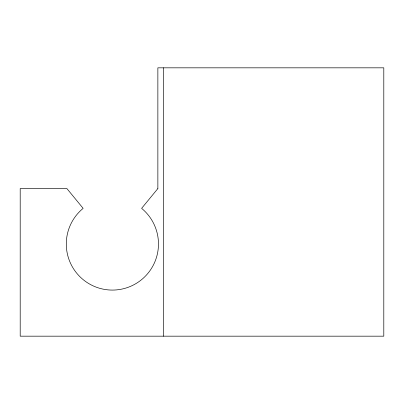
<?xml version="1.0" encoding="UTF-8"?>
<svg xmlns="http://www.w3.org/2000/svg" width="404" height="404" viewBox="0 0 404 404"><rect width="100%" height="100%" fill="white"/><g stroke="black" fill="none" stroke-linecap="round" stroke-linejoin="round"><path stroke-width="0.61" d="M163.59 67.827L163.59 336.173M157.863 188.572L141.617 208.363A46.091 46.091 0 0 1 146.021 275.498A46.091 46.091 0 0 1 78.74 275.498A46.091 46.091 0 0 1 83.143 208.363L66.897 188.572L20.2 188.572L20.2 336.173L383.8 336.173L383.8 67.827L157.863 67.827L157.863 188.572"/></g></svg>
